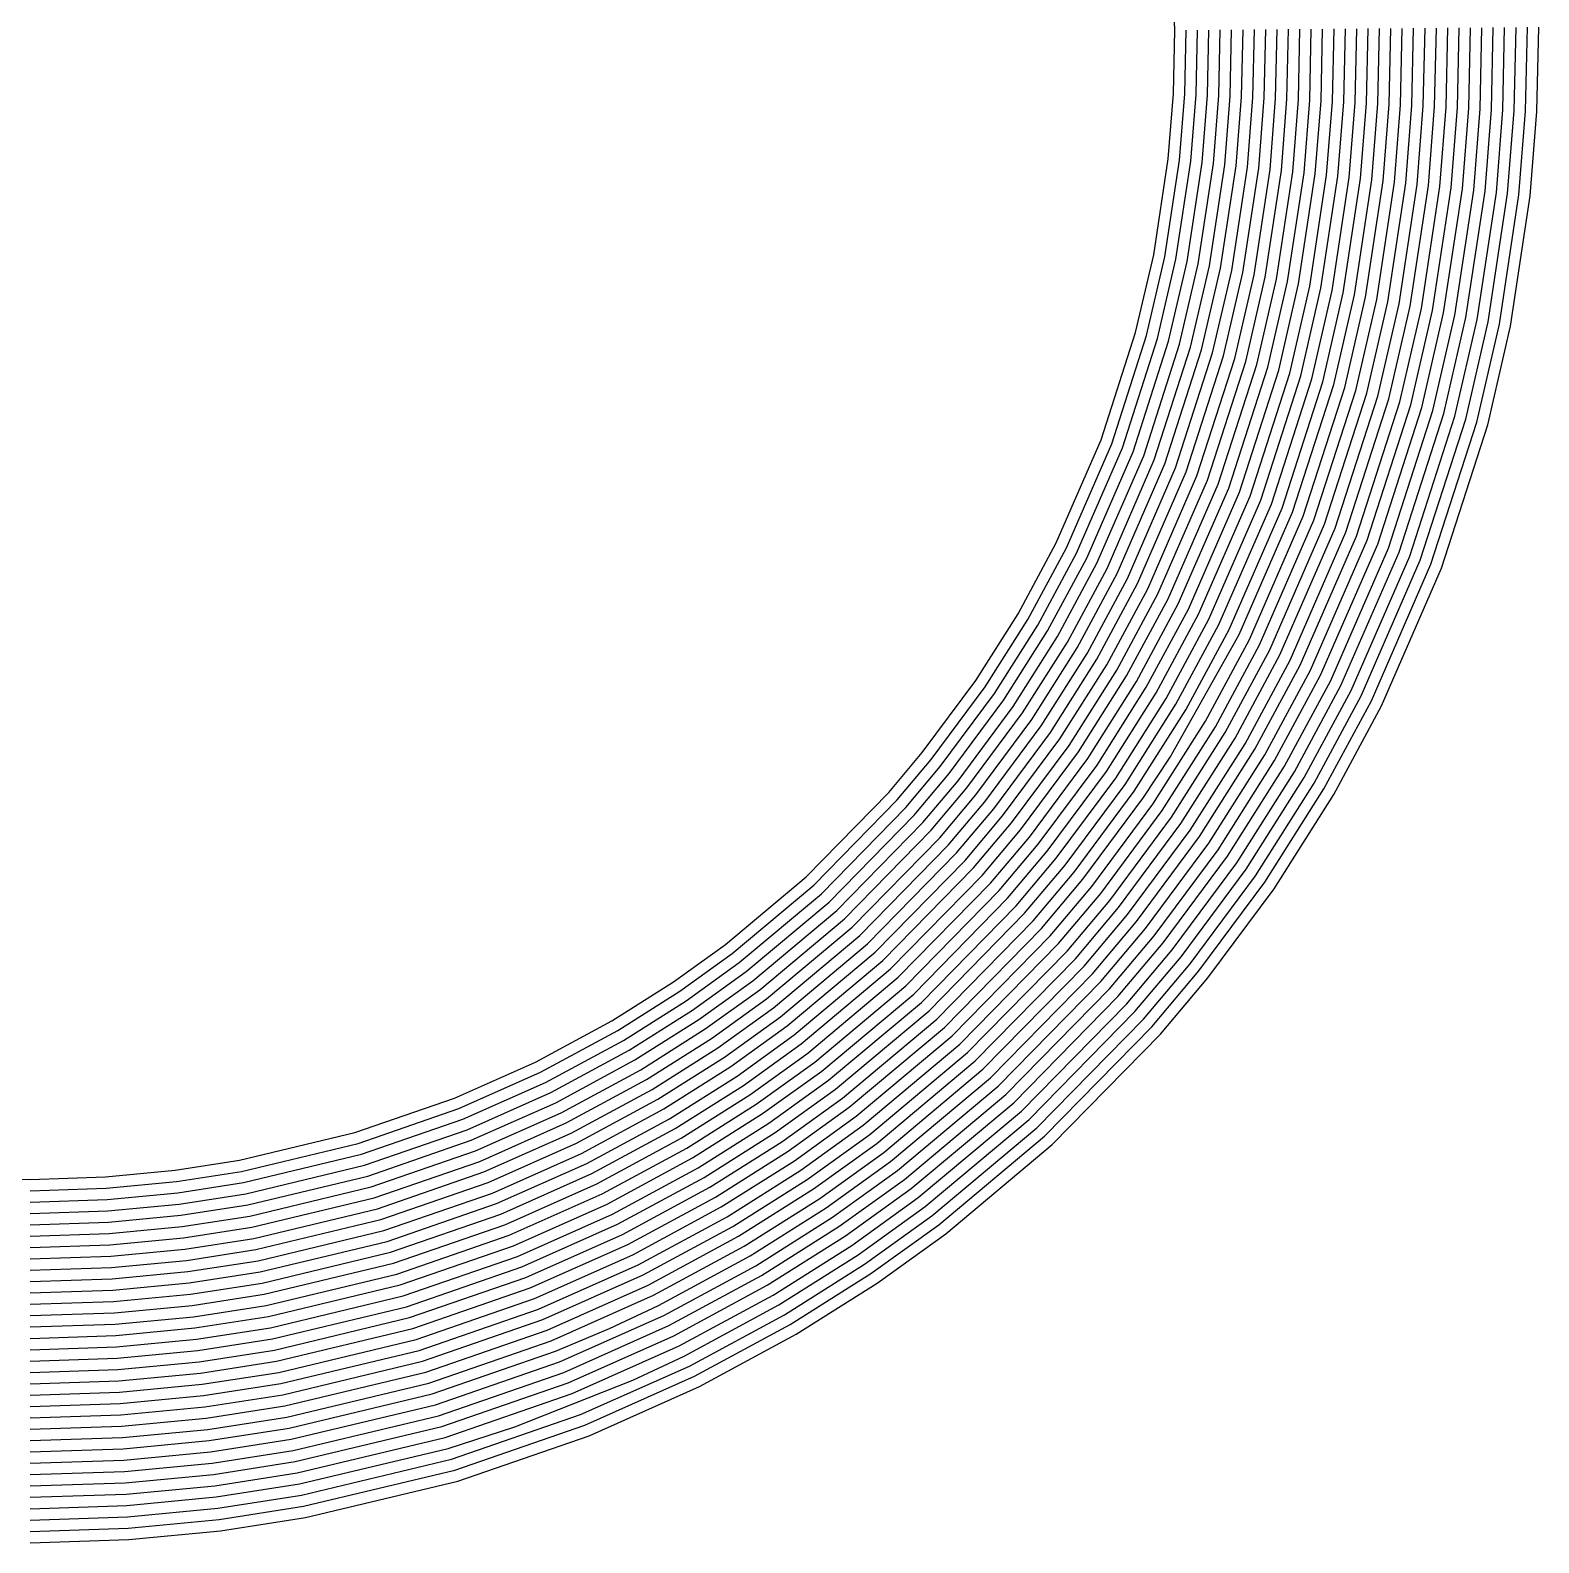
# Model space of a CAD drawing. Header units: metres. Extents: x -19 to 19, y -19.6 to 19.6.
# Drawn here: x -15.003 to -11.022, y -9.213 to -5.223 of the extents above; entities that cross this region are included whole.
import ezdxf

# ---------------------------------------------------------------- set-up
doc = ezdxf.new("R2010")
doc.units = ezdxf.units.M

msp = doc.modelspace()

# ---------------------------------------------------------------- linework, layer by layer
for p, q in [((-11.982634, -5.22324, 0.578876), (-11.990732, -5.017282, 0.586914)), ((-11.986327, -5.389658, 0.572139), (-11.982634, -5.22324, 0.578876)), ((-11.956353, -5.391162, 0.572076), (-11.952621, -5.222983, 0.578885)), ((-11.926379, -5.392667, 0.572014), (-11.922608, -5.222727, 0.578894)), ((-11.896405, -5.394171, 0.571951), (-11.892595, -5.22247, 0.578903)), ((-11.866431, -5.395676, 0.571888), (-11.862582, -5.222214, 0.578912)), ((-11.836457, -5.39718, 0.571826), (-11.832569, -5.221957, 0.578921)), ((-11.806483, -5.398685, 0.571763), (-11.802556, -5.221701, 0.57893)), ((-11.776509, -5.400189, 0.571701), (-11.772543, -5.221444, 0.578939)), ((-11.746535, -5.401694, 0.571638), (-11.74253, -5.221188, 0.578948)), ((-11.716561, -5.403198, 0.571575), (-11.712517, -5.220931, 0.578957)), ((-11.686587, -5.404703, 0.571513), (-11.682504, -5.220675, 0.578966)), ((-11.656613, -5.406207, 0.57145), (-11.65249, -5.220418, 0.578975)), ((-11.626639, -5.407712, 0.571387), (-11.622477, -5.220162, 0.578985)), ((-11.596665, -5.409216, 0.571325), (-11.592464, -5.219906, 0.578994)), ((-11.566691, -5.410721, 0.571262), (-11.562451, -5.219649, 0.579003)), ((-11.536717, -5.412225, 0.571199), (-11.532438, -5.219393, 0.579012)), ((-11.506743, -5.41373, 0.571137), (-11.502425, -5.219136, 0.579021)), ((-11.476769, -5.415234, 0.571074), (-11.472412, -5.21888, 0.57903)), ((-11.446795, -5.416739, 0.571011), (-11.442399, -5.218623, 0.579039)), ((-11.416821, -5.418243, 0.570949), (-11.412386, -5.218367, 0.579048)), ((-11.386847, -5.419748, 0.570886), (-11.382373, -5.21811, 0.579057)), ((-11.356873, -5.421252, 0.570823), (-11.35236, -5.217854, 0.579066)), ((-11.326899, -5.422757, 0.570761), (-11.322347, -5.217597, 0.579075)), ((-11.296925, -5.424261, 0.570698), (-11.292334, -5.217341, 0.579085)), ((-11.266951, -5.425766, 0.570636), (-11.262321, -5.217084, 0.579094)), ((-11.236977, -5.42727, 0.570573), (-11.232308, -5.216828, 0.579103)), ((-11.207003, -5.428775, 0.57051), (-11.202295, -5.216571, 0.579112)), ((-11.177029, -5.430279, 0.570448), (-11.172281, -5.216315, 0.579121)), ((-11.147055, -5.431784, 0.570385), (-11.142268, -5.216059, 0.57913)), ((-11.117081, -5.433288, 0.570322), (-11.112255, -5.215802, 0.579139)), ((-11.087107, -5.434793, 0.57026), (-11.082242, -5.215546, 0.579148)), ((-11.057133, -5.436297, 0.570197), (-11.052229, -5.215289, 0.579157)), ((-11.027159, -5.437802, 0.570134), (-11.022216, -5.215033, 0.579166)), ((-11.999905, -5.562742, 0.564937), (-11.986327, -5.389658, 0.572139)), ((-11.970052, -5.565782, 0.564808), (-11.956353, -5.391162, 0.572076)), ((-11.940198, -5.568823, 0.564678), (-11.926379, -5.392667, 0.572014)), ((-11.910345, -5.571864, 0.564549), (-11.896405, -5.394171, 0.571951)), ((-11.880491, -5.574904, 0.564419), (-11.866431, -5.395676, 0.571888)), ((-11.850638, -5.577945, 0.56429), (-11.836457, -5.39718, 0.571826)), ((-11.820785, -5.580986, 0.56416), (-11.806483, -5.398685, 0.571763)), ((-11.790931, -5.584026, 0.564031), (-11.776509, -5.400189, 0.571701)), ((-11.761078, -5.587067, 0.563902), (-11.746535, -5.401694, 0.571638)), ((-11.731224, -5.590107, 0.563772), (-11.716561, -5.403198, 0.571575)), ((-11.701371, -5.593148, 0.563643), (-11.686587, -5.404703, 0.571513)), ((-11.671517, -5.596189, 0.563513), (-11.656613, -5.406207, 0.57145)), ((-11.641664, -5.599229, 0.563384), (-11.626639, -5.407712, 0.571387)), ((-11.61181, -5.60227, 0.563255), (-11.596665, -5.409216, 0.571325)), ((-11.581957, -5.605311, 0.563125), (-11.566691, -5.410721, 0.571262)), ((-11.552103, -5.608351, 0.562996), (-11.536717, -5.412225, 0.571199)), ((-11.52225, -5.611392, 0.562866), (-11.506743, -5.41373, 0.571137)), ((-11.492396, -5.614433, 0.562737), (-11.476769, -5.415234, 0.571074)), ((-11.462543, -5.617473, 0.562607), (-11.446795, -5.416739, 0.571011)), ((-11.432689, -5.620514, 0.562478), (-11.416821, -5.418243, 0.570949)), ((-11.402836, -5.623554, 0.562349), (-11.386847, -5.419748, 0.570886)), ((-11.372982, -5.626595, 0.562219), (-11.356873, -5.421252, 0.570823)), ((-11.343129, -5.629636, 0.56209), (-11.326899, -5.422757, 0.570761)), ((-11.313276, -5.632676, 0.56196), (-11.296925, -5.424261, 0.570698)), ((-11.283422, -5.635717, 0.561831), (-11.266951, -5.425766, 0.570636)), ((-11.253569, -5.638758, 0.561701), (-11.236977, -5.42727, 0.570573)), ((-11.223715, -5.641798, 0.561572), (-11.207003, -5.428775, 0.57051)), ((-11.193862, -5.644839, 0.561443), (-11.177029, -5.430279, 0.570448)), ((-11.164008, -5.647879, 0.561313), (-11.147055, -5.431784, 0.570385)), ((-11.134155, -5.65092, 0.561184), (-11.117081, -5.433288, 0.570322)), ((-11.104301, -5.653961, 0.561054), (-11.087107, -5.434793, 0.57026)), ((-11.074448, -5.657001, 0.560925), (-11.057133, -5.436297, 0.570197)), ((-11.044594, -5.660042, 0.560796), (-11.027159, -5.437802, 0.570134)), ((-12.038288, -5.815274, 0.554092), (-11.999905, -5.562742, 0.564937)), ((-12.008862, -5.821174, 0.55383), (-11.970052, -5.565782, 0.564808)), ((-11.979436, -5.827074, 0.553567), (-11.940198, -5.568823, 0.564678)), ((-11.95001, -5.832974, 0.553304), (-11.910345, -5.571864, 0.564549)), ((-11.920584, -5.838875, 0.553041), (-11.880491, -5.574904, 0.564419)), ((-11.891158, -5.844775, 0.552778), (-11.850638, -5.577945, 0.56429)), ((-11.861732, -5.850675, 0.552516), (-11.820785, -5.580986, 0.56416)), ((-11.832305, -5.856575, 0.552253), (-11.790931, -5.584026, 0.564031)), ((-11.802879, -5.862475, 0.55199), (-11.761078, -5.587067, 0.563902)), ((-11.773453, -5.868375, 0.551727), (-11.731224, -5.590107, 0.563772)), ((-11.744027, -5.874275, 0.551464), (-11.701371, -5.593148, 0.563643)), ((-11.714601, -5.880176, 0.551202), (-11.671517, -5.596189, 0.563513)), ((-11.685175, -5.886076, 0.550939), (-11.641664, -5.599229, 0.563384)), ((-11.655749, -5.891976, 0.550676), (-11.61181, -5.60227, 0.563255)), ((-11.626323, -5.897876, 0.550413), (-11.581957, -5.605311, 0.563125)), ((-11.596897, -5.903776, 0.55015), (-11.552103, -5.608351, 0.562996)), ((-11.567471, -5.909676, 0.549888), (-11.52225, -5.611392, 0.562866)), ((-11.538045, -5.915577, 0.549625), (-11.492396, -5.614433, 0.562737)), ((-11.508619, -5.921477, 0.549362), (-11.462543, -5.617473, 0.562607)), ((-11.479193, -5.927377, 0.549099), (-11.432689, -5.620514, 0.562478)), ((-11.449767, -5.933277, 0.548836), (-11.402836, -5.623554, 0.562349)), ((-11.42034, -5.939177, 0.548574), (-11.372982, -5.626595, 0.562219)), ((-11.390914, -5.945077, 0.548311), (-11.343129, -5.629636, 0.56209)), ((-11.361488, -5.950977, 0.548048), (-11.313276, -5.632676, 0.56196)), ((-11.332062, -5.956878, 0.547785), (-11.283422, -5.635717, 0.561831)), ((-11.302636, -5.962778, 0.547523), (-11.253569, -5.638758, 0.561701)), ((-11.27321, -5.968678, 0.54726), (-11.223715, -5.641798, 0.561572)), ((-11.243784, -5.974578, 0.546997), (-11.193862, -5.644839, 0.561443)), ((-11.214358, -5.980478, 0.546734), (-11.164008, -5.647879, 0.561313)), ((-11.184932, -5.986378, 0.546471), (-11.134155, -5.65092, 0.561184)), ((-11.155506, -5.992278, 0.546209), (-11.104301, -5.653961, 0.561054)), ((-11.12608, -5.998179, 0.545946), (-11.074448, -5.657001, 0.560925)), ((-11.096654, -6.004079, 0.545683), (-11.044594, -5.660042, 0.560796)), ((-12.085887, -6.020766, 0.54493), (-12.038288, -5.815274, 0.554092)), ((-12.056858, -6.028379, 0.544579), (-12.008862, -5.821174, 0.55383)), ((-12.027829, -6.035991, 0.544229), (-11.979436, -5.827074, 0.553567)), ((-11.998799, -6.043603, 0.543879), (-11.95001, -5.832974, 0.553304)), ((-11.96977, -6.051215, 0.543529), (-11.920584, -5.838875, 0.553041)), ((-11.94074, -6.058827, 0.543179), (-11.891158, -5.844775, 0.552778)), ((-11.911711, -6.066439, 0.542829), (-11.861732, -5.850675, 0.552516)), ((-11.882681, -6.074051, 0.542479), (-11.832305, -5.856575, 0.552253)), ((-11.853652, -6.081663, 0.542128), (-11.802879, -5.862475, 0.55199)), ((-11.824623, -6.089275, 0.541778), (-11.773453, -5.868375, 0.551727)), ((-11.795593, -6.096887, 0.541428), (-11.744027, -5.874275, 0.551464)), ((-11.766564, -6.104499, 0.541078), (-11.714601, -5.880176, 0.551202)), ((-11.737534, -6.112112, 0.540728), (-11.685175, -5.886076, 0.550939)), ((-11.708505, -6.119724, 0.540378), (-11.655749, -5.891976, 0.550676)), ((-11.679476, -6.127336, 0.540028), (-11.626323, -5.897876, 0.550413)), ((-11.650446, -6.134948, 0.539677), (-11.596897, -5.903776, 0.55015)), ((-11.621417, -6.14256, 0.539327), (-11.567471, -5.909676, 0.549888)), ((-11.592387, -6.150172, 0.538977), (-11.538045, -5.915577, 0.549625)), ((-11.563358, -6.157784, 0.538627), (-11.508619, -5.921477, 0.549362)), ((-11.534329, -6.165396, 0.538277), (-11.479193, -5.927377, 0.549099)), ((-11.505299, -6.173008, 0.537927), (-11.449767, -5.933277, 0.548836)), ((-11.47627, -6.18062, 0.537577), (-11.42034, -5.939177, 0.548574)), ((-11.44724, -6.188233, 0.537226), (-11.390914, -5.945077, 0.548311)), ((-11.418211, -6.195845, 0.536876), (-11.361488, -5.950977, 0.548048)), ((-11.389181, -6.203457, 0.536526), (-11.332062, -5.956878, 0.547785)), ((-11.360152, -6.211069, 0.536176), (-11.302636, -5.962778, 0.547523)), ((-11.331123, -6.218681, 0.535826), (-11.27321, -5.968678, 0.54726)), ((-11.302093, -6.226293, 0.535476), (-11.243784, -5.974578, 0.546997)), ((-11.273064, -6.233905, 0.535126), (-11.214358, -5.980478, 0.546734)), ((-12.177014, -6.303694, 0.531915), (-12.085887, -6.020766, 0.54493)), ((-11.244034, -6.241517, 0.534776), (-11.184932, -5.986378, 0.546471)), ((-11.215005, -6.249129, 0.534425), (-11.155506, -5.992278, 0.546209)), ((-11.185976, -6.256741, 0.534075), (-11.12608, -5.998179, 0.545946)), ((-11.156946, -6.264353, 0.533725), (-11.096654, -6.004079, 0.545683)), ((-12.148938, -6.314278, 0.531403), (-12.056858, -6.028379, 0.544579)), ((-12.120862, -6.324862, 0.530892), (-12.027829, -6.035991, 0.544229)), ((-12.092786, -6.335446, 0.530381), (-11.998799, -6.043603, 0.543879)), ((-12.06471, -6.346031, 0.529869), (-11.96977, -6.051215, 0.543529)), ((-12.036633, -6.356615, 0.529358), (-11.94074, -6.058827, 0.543179)), ((-12.008557, -6.367199, 0.528847), (-11.911711, -6.066439, 0.542829)), ((-11.980481, -6.377783, 0.528335), (-11.882681, -6.074051, 0.542479)), ((-11.952405, -6.388367, 0.527824), (-11.853652, -6.081663, 0.542128)), ((-11.924329, -6.398951, 0.527313), (-11.824623, -6.089275, 0.541778)), ((-11.896252, -6.409536, 0.526801), (-11.795593, -6.096887, 0.541428)), ((-11.868176, -6.42012, 0.52629), (-11.766564, -6.104499, 0.541078)), ((-11.8401, -6.430704, 0.525779), (-11.737534, -6.112112, 0.540728)), ((-11.812024, -6.441288, 0.525267), (-11.708505, -6.119724, 0.540378)), ((-11.783948, -6.451872, 0.524756), (-11.679476, -6.127336, 0.540028)), ((-11.755871, -6.462456, 0.524244), (-11.650446, -6.134948, 0.539677)), ((-11.727795, -6.47304, 0.523733), (-11.621417, -6.14256, 0.539327)), ((-11.699719, -6.483625, 0.523222), (-11.592387, -6.150172, 0.538977)), ((-11.671643, -6.494209, 0.52271), (-11.563358, -6.157784, 0.538627)), ((-11.643567, -6.504793, 0.522199), (-11.534329, -6.165396, 0.538277)), ((-11.61549, -6.515377, 0.521688), (-11.505299, -6.173008, 0.537927)), ((-11.587414, -6.525961, 0.521176), (-11.47627, -6.18062, 0.537577)), ((-11.559338, -6.536545, 0.520665), (-11.44724, -6.188233, 0.537226)), ((-11.531262, -6.547129, 0.520154), (-11.418211, -6.195845, 0.536876)), ((-11.503186, -6.557714, 0.519642), (-11.389181, -6.203457, 0.536526)), ((-11.475109, -6.568298, 0.519131), (-11.360152, -6.211069, 0.536176)), ((-11.447033, -6.578882, 0.51862), (-11.331123, -6.218681, 0.535826)), ((-11.418957, -6.589466, 0.518108), (-11.302093, -6.226293, 0.535476)), ((-11.390881, -6.60005, 0.517597), (-11.273064, -6.233905, 0.535126)), ((-11.362805, -6.610634, 0.517085), (-11.244034, -6.241517, 0.534776)), ((-11.334728, -6.621219, 0.516574), (-11.215005, -6.249129, 0.534425)), ((-11.306652, -6.631803, 0.516063), (-11.185976, -6.256741, 0.534075)), ((-12.295362, -6.575391, 0.518857), (-12.177014, -6.303694, 0.531915)), ((-11.278576, -6.642387, 0.515551), (-11.156946, -6.264353, 0.533725)), ((-12.268533, -6.588827, 0.518181), (-12.148938, -6.314278, 0.531403)), ((-12.241704, -6.602262, 0.517504), (-12.120862, -6.324862, 0.530892)), ((-12.214875, -6.615697, 0.516827), (-12.092786, -6.335446, 0.530381)), ((-12.188046, -6.629132, 0.51615), (-12.06471, -6.346031, 0.529869)), ((-12.161217, -6.642567, 0.515474), (-12.036633, -6.356615, 0.529358)), ((-12.134388, -6.656003, 0.514797), (-12.008557, -6.367199, 0.528847)), ((-12.107558, -6.669438, 0.51412), (-11.980481, -6.377783, 0.528335)), ((-12.080729, -6.682873, 0.513444), (-11.952405, -6.388367, 0.527824)), ((-12.0539, -6.696308, 0.512767), (-11.924329, -6.398951, 0.527313)), ((-12.027071, -6.709743, 0.51209), (-11.896252, -6.409536, 0.526801)), ((-12.000242, -6.723179, 0.511413), (-11.868176, -6.42012, 0.52629)), ((-11.973413, -6.736614, 0.510737), (-11.8401, -6.430704, 0.525779)), ((-11.946584, -6.750049, 0.51006), (-11.812024, -6.441288, 0.525267)), ((-11.919754, -6.763484, 0.509383), (-11.783948, -6.451872, 0.524756)), ((-11.892925, -6.776919, 0.508707), (-11.755871, -6.462456, 0.524244)), ((-11.866096, -6.790355, 0.50803), (-11.727795, -6.47304, 0.523733)), ((-11.839267, -6.80379, 0.507353), (-11.699719, -6.483625, 0.523222)), ((-11.812438, -6.817225, 0.506676), (-11.671643, -6.494209, 0.52271)), ((-11.785609, -6.83066, 0.506), (-11.643567, -6.504793, 0.522199)), ((-11.75878, -6.844095, 0.505323), (-11.61549, -6.515377, 0.521688)), ((-11.73195, -6.857531, 0.504646), (-11.587414, -6.525961, 0.521176)), ((-11.705121, -6.870966, 0.50397), (-11.559338, -6.536545, 0.520665)), ((-12.39633, -6.762684, 0.509592), (-12.295362, -6.575391, 0.518857)), ((-11.678292, -6.884401, 0.503293), (-11.531262, -6.547129, 0.520154)), ((-11.651463, -6.897836, 0.502616), (-11.503186, -6.557714, 0.519642)), ((-11.624634, -6.911271, 0.501939), (-11.475109, -6.568298, 0.519131)), ((-11.597805, -6.924707, 0.501263), (-11.447033, -6.578882, 0.51862)), ((-12.370285, -6.777572, 0.508809), (-12.268533, -6.588827, 0.518181)), ((-12.34424, -6.79246, 0.50803), (-12.241704, -6.602262, 0.517504)), ((-12.318195, -6.807348, 0.507259), (-12.214875, -6.615697, 0.516827)), ((-11.570976, -6.938142, 0.500586), (-11.418957, -6.589466, 0.518108)), ((-11.544147, -6.951577, 0.499909), (-11.390881, -6.60005, 0.517597)), ((-11.517317, -6.965012, 0.499233), (-11.362805, -6.610634, 0.517085)), ((-11.490488, -6.978447, 0.498556), (-11.334728, -6.621219, 0.516574)), ((-12.292149, -6.822237, 0.506489), (-12.188046, -6.629132, 0.51615)), ((-12.266104, -6.837125, 0.505719), (-12.161217, -6.642567, 0.515474)), ((-12.240059, -6.852014, 0.504948), (-12.134388, -6.656003, 0.514797)), ((-11.463659, -6.991883, 0.497879), (-11.306652, -6.631803, 0.516063)), ((-11.43683, -7.005318, 0.497202), (-11.278576, -6.642387, 0.515551)), ((-12.214014, -6.866902, 0.504178), (-12.107558, -6.669438, 0.51412)), ((-12.187969, -6.881791, 0.503408), (-12.080729, -6.682873, 0.513444)), ((-12.161924, -6.896679, 0.502637), (-12.0539, -6.696308, 0.512767)), ((-12.135879, -6.911568, 0.501867), (-12.027071, -6.709743, 0.51209)), ((-12.109834, -6.926456, 0.501097), (-12.000242, -6.723179, 0.511413)), ((-12.083789, -6.941345, 0.500326), (-11.973413, -6.736614, 0.510737)), ((-12.507413, -6.937992, 0.500705), (-12.39633, -6.762684, 0.509592)), ((-12.482824, -6.955175, 0.499806), (-12.370285, -6.777572, 0.508809)), ((-12.057744, -6.956233, 0.499556), (-11.946584, -6.750049, 0.51006)), ((-12.031699, -6.971122, 0.498785), (-11.919754, -6.763484, 0.509383)), ((-12.005654, -6.98601, 0.498015), (-11.892925, -6.776919, 0.508707)), ((-12.458235, -6.972359, 0.498907), (-12.34424, -6.79246, 0.50803)), ((-12.433646, -6.989542, 0.498007), (-12.318195, -6.807348, 0.507259)), ((-12.409057, -7.006726, 0.497108), (-12.292149, -6.822237, 0.506489)), ((-11.994417, -7.14066, 0.489919), (-11.812438, -6.817225, 0.506676)), ((-11.979609, -7.000899, 0.497245), (-11.866096, -6.790355, 0.50803)), ((-11.953564, -7.015787, 0.496474), (-11.839267, -6.80379, 0.507353)), ((-12.384469, -7.023909, 0.496203), (-12.266104, -6.837125, 0.505719)), ((-12.35988, -7.041091, 0.495286), (-12.240059, -6.852014, 0.504948)), ((-11.901473, -7.045564, 0.494934), (-11.785609, -6.83066, 0.506)), ((-11.875428, -7.060453, 0.494163), (-11.75878, -6.844095, 0.505323)), ((-11.849383, -7.075341, 0.493393), (-11.73195, -6.857531, 0.504646)), ((-12.335291, -7.058274, 0.494369), (-12.214014, -6.866902, 0.504178)), ((-12.310702, -7.075456, 0.493452), (-12.187969, -6.881791, 0.503408)), ((-12.286113, -7.092639, 0.492535), (-12.161924, -6.896679, 0.502637)), ((-11.823338, -7.09023, 0.492623), (-11.705121, -6.870966, 0.50397)), ((-11.797293, -7.105118, 0.491852), (-11.678292, -6.884401, 0.503293)), ((-11.771248, -7.120007, 0.491082), (-11.651463, -6.897836, 0.502616)), ((-12.648829, -7.128365, 0.490806), (-12.507413, -6.937992, 0.500705)), ((-12.261524, -7.109821, 0.491618), (-12.135879, -6.911568, 0.501867)), ((-12.236936, -7.127004, 0.490702), (-12.109834, -6.926456, 0.501097)), ((-12.212347, -7.144186, 0.489785), (-12.083789, -6.941345, 0.500326)), ((-11.745203, -7.134895, 0.490311), (-11.624634, -6.911271, 0.501939)), ((-11.719158, -7.149784, 0.489541), (-11.597805, -6.924707, 0.501263)), ((-11.693113, -7.164672, 0.488771), (-11.570976, -6.938142, 0.500586)), ((-12.625282, -7.14695, 0.489791), (-12.482824, -6.955175, 0.499806)), ((-12.601736, -7.165534, 0.488776), (-12.458235, -6.972359, 0.498907)), ((-12.187758, -7.161369, 0.488868), (-12.057744, -6.956233, 0.499556)), ((-12.163169, -7.178551, 0.487951), (-12.031699, -6.971122, 0.498785)), ((-11.667068, -7.179561, 0.488), (-11.544147, -6.951577, 0.499909)), ((-11.641023, -7.194449, 0.48723), (-11.517317, -6.965012, 0.499233)), ((-11.614978, -7.209338, 0.48646), (-11.490488, -6.978447, 0.498556)), ((-12.57819, -7.184119, 0.487761), (-12.433646, -6.989542, 0.498007)), ((-12.554644, -7.202704, 0.486745), (-12.409057, -7.006726, 0.497108)), ((-12.13858, -7.195734, 0.487034), (-12.005654, -6.98601, 0.498015)), ((-12.113991, -7.212916, 0.486117), (-11.979609, -7.000899, 0.497245)), ((-12.089403, -7.230099, 0.4852), (-11.953564, -7.015787, 0.496474)), ((-11.588933, -7.224227, 0.485689), (-11.463659, -6.991883, 0.497879)), ((-11.562887, -7.239115, 0.484919), (-11.43683, -7.005318, 0.497202)), ((-12.531097, -7.221288, 0.48573), (-12.384469, -7.023909, 0.496203)), ((-12.507551, -7.239873, 0.484715), (-12.35988, -7.041091, 0.495286)), ((-12.484005, -7.258458, 0.4837), (-12.335291, -7.058274, 0.494369)), ((-12.040225, -7.264464, 0.483367), (-11.901473, -7.045564, 0.494934)), ((-12.015636, -7.281646, 0.48245), (-11.875428, -7.060453, 0.494163)), ((-12.460459, -7.277042, 0.482685), (-12.310702, -7.075456, 0.493452)), ((-12.436912, -7.295627, 0.48167), (-12.286113, -7.092639, 0.492535)), ((-11.991047, -7.298829, 0.481533), (-11.849383, -7.075341, 0.493393)), ((-11.966458, -7.316011, 0.480616), (-11.823338, -7.09023, 0.492623)), ((-12.737455, -7.233538, 0.485245), (-12.648829, -7.128365, 0.490806)), ((-12.413366, -7.314212, 0.480655), (-12.261524, -7.109821, 0.491618)), ((-12.38982, -7.332796, 0.47964), (-12.236936, -7.127004, 0.490702)), ((-12.064814, -7.247281, 0.484283), (-11.994417, -7.14066, 0.489919)), ((-11.94187, -7.333194, 0.479699), (-11.797293, -7.105118, 0.491852)), ((-11.917281, -7.350376, 0.478782), (-11.771248, -7.120007, 0.491082)), ((-11.892692, -7.367559, 0.477865), (-11.745203, -7.134895, 0.490311)), ((-12.715051, -7.253478, 0.484139), (-12.625282, -7.14695, 0.489791)), ((-12.692648, -7.273418, 0.483033), (-12.601736, -7.165534, 0.488776)), ((-12.366274, -7.351381, 0.478625), (-12.212347, -7.144186, 0.489785)), ((-12.342727, -7.369965, 0.47761), (-12.187758, -7.161369, 0.488868)), ((-12.319181, -7.38855, 0.476595), (-12.163169, -7.178551, 0.487951)), ((-11.868103, -7.384741, 0.476948), (-11.719158, -7.149784, 0.489541)), ((-11.843514, -7.401924, 0.476032), (-11.693113, -7.164672, 0.488771)), ((-11.818926, -7.419106, 0.475115), (-11.667068, -7.179561, 0.488)), ((-12.670245, -7.293358, 0.481926), (-12.57819, -7.184119, 0.487761)), ((-12.647842, -7.313298, 0.48082), (-12.554644, -7.202704, 0.486745)), ((-12.625439, -7.333238, 0.479714), (-12.531097, -7.221288, 0.48573)), ((-12.295635, -7.407135, 0.47558), (-12.13858, -7.195734, 0.487034)), ((-12.272089, -7.425719, 0.474565), (-12.113991, -7.212916, 0.486117)), ((-11.794337, -7.436289, 0.474198), (-11.641023, -7.194449, 0.48723)), ((-11.769748, -7.453471, 0.473281), (-11.614978, -7.209338, 0.48646)), ((-12.955739, -7.456639, 0.473179), (-12.737455, -7.233538, 0.485245)), ((-12.935442, -7.478704, 0.471917), (-12.715051, -7.253478, 0.484139)), ((-12.603035, -7.353178, 0.478608), (-12.507551, -7.239873, 0.484715)), ((-12.580632, -7.373118, 0.477502), (-12.484005, -7.258458, 0.4837)), ((-12.248542, -7.444304, 0.47355), (-12.089403, -7.230099, 0.4852)), ((-12.224996, -7.462889, 0.472535), (-12.064814, -7.247281, 0.484283)), ((-11.745159, -7.470654, 0.472364), (-11.588933, -7.224227, 0.485689)), ((-11.72057, -7.487836, 0.471447), (-11.562887, -7.239115, 0.484919)), ((-12.915146, -7.500768, 0.470656), (-12.692648, -7.273418, 0.483033)), ((-12.89485, -7.522832, 0.469394), (-12.670245, -7.293358, 0.481926)), ((-12.558229, -7.393058, 0.476396), (-12.460459, -7.277042, 0.482685)), ((-12.535826, -7.412998, 0.475289), (-12.436912, -7.295627, 0.48167)), ((-12.20145, -7.481473, 0.47152), (-12.040225, -7.264464, 0.483367)), ((-12.177904, -7.500058, 0.470505), (-12.015636, -7.281646, 0.48245)), ((-12.154357, -7.518643, 0.46949), (-11.991047, -7.298829, 0.481533)), ((-12.874553, -7.544896, 0.468132), (-12.647842, -7.313298, 0.48082)), ((-12.854257, -7.566961, 0.466871), (-12.625439, -7.333238, 0.479714)), ((-12.513423, -7.432938, 0.474183), (-12.413366, -7.314212, 0.480655)), ((-12.491019, -7.452878, 0.473077), (-12.38982, -7.332796, 0.47964)), ((-12.130811, -7.537227, 0.468475), (-11.966458, -7.316011, 0.480616)), ((-12.107265, -7.555812, 0.46746), (-11.94187, -7.333194, 0.479699)), ((-12.833961, -7.589025, 0.465609), (-12.603035, -7.353178, 0.478608)), ((-12.813664, -7.611089, 0.464348), (-12.580632, -7.373118, 0.477502)), ((-12.468616, -7.472818, 0.471971), (-12.366274, -7.351381, 0.478625)), ((-12.446213, -7.492758, 0.470865), (-12.342727, -7.369965, 0.47761)), ((-12.083719, -7.574397, 0.466445), (-11.917281, -7.350376, 0.478782)), ((-12.060172, -7.592981, 0.465429), (-11.892692, -7.367559, 0.477865)), ((-12.793368, -7.633153, 0.463086), (-12.558229, -7.393058, 0.476396)), ((-12.773072, -7.655217, 0.461825), (-12.535826, -7.412998, 0.475289)), ((-12.42381, -7.512698, 0.469758), (-12.319181, -7.38855, 0.476595)), ((-12.401407, -7.532638, 0.468652), (-12.295635, -7.407135, 0.47558)), ((-12.036626, -7.611566, 0.464414), (-11.868103, -7.384741, 0.476948)), ((-12.01308, -7.630151, 0.463399), (-11.843514, -7.401924, 0.476032)), ((-11.989534, -7.648735, 0.462384), (-11.818926, -7.419106, 0.475115)), ((-13.168578, -7.634982, 0.463317), (-12.955739, -7.456639, 0.473179)), ((-12.752776, -7.677282, 0.460563), (-12.513423, -7.432938, 0.474183)), ((-12.732479, -7.699346, 0.459302), (-12.491019, -7.452878, 0.473077)), ((-12.379003, -7.552578, 0.467546), (-12.272089, -7.425719, 0.474565)), ((-12.3566, -7.572518, 0.46644), (-12.248542, -7.444304, 0.47355)), ((-11.965987, -7.66732, 0.461369), (-11.794337, -7.436289, 0.474198)), ((-11.942441, -7.685905, 0.460354), (-11.769748, -7.453471, 0.473281)), ((-13.150405, -7.658824, 0.46192), (-12.935442, -7.478704, 0.471917)), ((-13.132232, -7.682665, 0.460524), (-12.915146, -7.500768, 0.470656)), ((-12.712183, -7.72141, 0.45804), (-12.468616, -7.472818, 0.471971)), ((-12.691887, -7.743474, 0.456778), (-12.446213, -7.492758, 0.470865)), ((-12.334197, -7.592458, 0.465334), (-12.224996, -7.462889, 0.472535)), ((-12.311794, -7.612398, 0.464227), (-12.20145, -7.481473, 0.47152)), ((-12.289391, -7.632338, 0.463121), (-12.177904, -7.500058, 0.470505)), ((-11.918895, -7.704489, 0.459339), (-11.745159, -7.470654, 0.472364)), ((-11.895349, -7.723074, 0.458324), (-11.72057, -7.487836, 0.471447)), ((-13.114059, -7.706507, 0.459127), (-12.89485, -7.522832, 0.469394)), ((-12.67159, -7.765539, 0.455517), (-12.42381, -7.512698, 0.469758)), ((-12.651294, -7.787603, 0.454255), (-12.401407, -7.532638, 0.468652)), ((-12.266987, -7.652278, 0.462015), (-12.154357, -7.518643, 0.46949)), ((-12.244584, -7.672219, 0.460909), (-12.130811, -7.537227, 0.468475)), ((-13.095887, -7.730349, 0.457731), (-12.874553, -7.544896, 0.468132)), ((-13.077714, -7.754191, 0.456334), (-12.854257, -7.566961, 0.466871)), ((-12.630998, -7.809667, 0.452994), (-12.379003, -7.552578, 0.467546)), ((-12.610701, -7.831731, 0.451732), (-12.3566, -7.572518, 0.46644)), ((-12.222181, -7.692159, 0.459803), (-12.107265, -7.555812, 0.46746)), ((-12.199778, -7.712099, 0.458696), (-12.083719, -7.574397, 0.466445)), ((-13.059541, -7.778032, 0.454938), (-12.833961, -7.589025, 0.465609)), ((-13.041369, -7.801874, 0.453541), (-12.813664, -7.611089, 0.464348)), ((-12.590405, -7.853796, 0.450471), (-12.334197, -7.592458, 0.465334)), ((-12.570109, -7.87586, 0.449209), (-12.311794, -7.612398, 0.464227)), ((-12.177375, -7.732039, 0.45759), (-12.060172, -7.592981, 0.465429)), ((-12.154971, -7.751979, 0.456484), (-12.036626, -7.611566, 0.464414)), ((-13.305605, -7.73351, 0.457784), (-13.168578, -7.634982, 0.463317)), ((-13.288802, -7.758335, 0.456311), (-13.150405, -7.658824, 0.46192)), ((-13.023196, -7.825716, 0.452144), (-12.793368, -7.633153, 0.463086)), ((-13.005023, -7.849557, 0.450748), (-12.773072, -7.655217, 0.461825)), ((-12.549812, -7.897924, 0.447948), (-12.289391, -7.632338, 0.463121)), ((-12.529516, -7.919988, 0.446686), (-12.266987, -7.652278, 0.462015)), ((-12.132568, -7.771919, 0.455378), (-12.01308, -7.630151, 0.463399)), ((-12.110165, -7.791859, 0.454272), (-11.989534, -7.648735, 0.462384)), ((-13.271998, -7.78316, 0.454837), (-13.132232, -7.682665, 0.460524)), ((-12.986851, -7.873399, 0.449351), (-12.752776, -7.677282, 0.460563)), ((-12.968678, -7.897241, 0.447955), (-12.732479, -7.699346, 0.459302)), ((-12.50922, -7.942052, 0.445424), (-12.244584, -7.672219, 0.460909)), ((-12.488923, -7.964117, 0.444163), (-12.222181, -7.692159, 0.459803)), ((-12.087762, -7.811799, 0.453165), (-11.965987, -7.66732, 0.461369)), ((-12.065359, -7.831739, 0.452059), (-11.942441, -7.685905, 0.460354)), ((-13.467748, -7.835975, 0.451922), (-13.305605, -7.73351, 0.457784)), ((-13.255195, -7.807985, 0.453364), (-13.114059, -7.706507, 0.459127)), ((-13.238391, -7.83281, 0.45189), (-13.095887, -7.730349, 0.457731)), ((-12.950505, -7.921083, 0.446558), (-12.712183, -7.72141, 0.45804)), ((-12.468627, -7.986181, 0.442901), (-12.199778, -7.712099, 0.458696)), ((-12.448331, -8.008245, 0.44164), (-12.177375, -7.732039, 0.45759)), ((-12.042955, -7.851679, 0.450953), (-11.918895, -7.704489, 0.459339)), ((-12.020552, -7.871619, 0.449847), (-11.895349, -7.723074, 0.458324)), ((-13.452567, -7.861824, 0.450368), (-13.288802, -7.758335, 0.456311)), ((-13.221588, -7.857635, 0.450417), (-13.077714, -7.754191, 0.456334)), ((-13.204784, -7.88246, 0.448943), (-13.059541, -7.778032, 0.454938)), ((-12.932333, -7.944924, 0.445162), (-12.691887, -7.743474, 0.456778)), ((-12.91416, -7.968766, 0.443765), (-12.67159, -7.765539, 0.455517)), ((-12.428034, -8.030309, 0.440378), (-12.154971, -7.751979, 0.456484)), ((-12.407738, -8.052374, 0.439117), (-12.132568, -7.771919, 0.455378)), ((-13.437386, -7.887673, 0.448814), (-13.271998, -7.78316, 0.454837)), ((-13.422205, -7.913522, 0.44726), (-13.255195, -7.807985, 0.453364)), ((-13.187981, -7.907284, 0.44747), (-13.041369, -7.801874, 0.453541)), ((-12.895987, -7.992608, 0.442369), (-12.651294, -7.787603, 0.454255)), ((-12.877815, -8.016449, 0.440972), (-12.630998, -7.809667, 0.452994)), ((-12.387442, -8.074438, 0.437855), (-12.110165, -7.791859, 0.454272)), ((-12.367145, -8.096502, 0.436594), (-12.087762, -7.811799, 0.453165)), ((-13.669828, -7.945188, 0.445632), (-13.467748, -7.835975, 0.451922)), ((-13.407024, -7.939371, 0.445706), (-13.238391, -7.83281, 0.45189)), ((-13.391843, -7.96522, 0.444152), (-13.221588, -7.857635, 0.450417)), ((-13.171177, -7.932109, 0.445996), (-13.023196, -7.825716, 0.452144)), ((-13.154374, -7.956934, 0.444523), (-13.005023, -7.849557, 0.450748)), ((-12.859642, -8.040291, 0.439576), (-12.610701, -7.831731, 0.451732)), ((-12.841469, -8.064133, 0.438179), (-12.590405, -7.853796, 0.450471)), ((-12.346849, -8.118566, 0.435332), (-12.065359, -7.831739, 0.452059)), ((-12.326553, -8.14063, 0.43407), (-12.042955, -7.851679, 0.450953)), ((-13.656282, -7.971919, 0.444003), (-13.452567, -7.861824, 0.450368)), ((-13.642736, -7.998649, 0.442374), (-13.437386, -7.887673, 0.448814)), ((-13.376662, -7.991068, 0.442598), (-13.204784, -7.88246, 0.448943)), ((-13.13757, -7.981759, 0.443049), (-12.986851, -7.873399, 0.449351)), ((-13.120767, -8.006584, 0.441576), (-12.968678, -7.897241, 0.447955)), ((-12.823296, -8.087974, 0.436782), (-12.570109, -7.87586, 0.449209)), ((-12.805124, -8.111816, 0.435386), (-12.549812, -7.897924, 0.447948)), ((-12.306257, -8.162695, 0.432809), (-12.020552, -7.871619, 0.449847)), ((-13.629189, -8.02538, 0.440744), (-13.422205, -7.913522, 0.44726)), ((-13.615643, -8.052111, 0.439115), (-13.407024, -7.939371, 0.445706)), ((-13.361481, -8.016917, 0.441044), (-13.187981, -7.907284, 0.44747)), ((-13.3463, -8.042766, 0.43949), (-13.171177, -7.932109, 0.445996)), ((-13.103964, -8.031409, 0.440102), (-12.950505, -7.921083, 0.446558)), ((-12.786951, -8.135658, 0.433989), (-12.529516, -7.919988, 0.446686)), ((-13.883233, -8.040035, 0.4401), (-13.669828, -7.945188, 0.445632)), ((-13.872139, -8.067863, 0.438383), (-13.656282, -7.971919, 0.444003)), ((-13.602097, -8.078842, 0.437486), (-13.391843, -7.96522, 0.444152)), ((-13.331119, -8.068615, 0.437936), (-13.154374, -7.956934, 0.444523)), ((-13.08716, -8.056234, 0.438629), (-12.932333, -7.944924, 0.445162)), ((-13.070357, -8.081059, 0.437155), (-12.91416, -7.968766, 0.443765)), ((-12.768778, -8.1595, 0.432593), (-12.50922, -7.942052, 0.445424)), ((-12.750606, -8.183341, 0.431196), (-12.488923, -7.964117, 0.444163)), ((-13.861044, -8.095691, 0.436666), (-13.642736, -7.998649, 0.442374)), ((-13.58855, -8.105573, 0.435857), (-13.376662, -7.991068, 0.442598)), ((-13.575004, -8.132304, 0.434227), (-13.361481, -8.016917, 0.441044)), ((-13.315938, -8.094464, 0.436382), (-13.13757, -7.981759, 0.443049)), ((-13.300757, -8.120313, 0.434828), (-13.120767, -8.006584, 0.441576)), ((-13.053553, -8.105884, 0.435682), (-12.895987, -7.992608, 0.442369)), ((-13.03675, -8.130709, 0.434208), (-12.877815, -8.016449, 0.440972)), ((-12.732433, -8.207183, 0.4298), (-12.468627, -7.986181, 0.442901)), ((-12.71426, -8.231025, 0.428403), (-12.448331, -8.008245, 0.44164)), ((-14.145842, -8.13084, 0.43475), (-13.883233, -8.040035, 0.4401)), ((-13.84995, -8.123519, 0.434949), (-13.629189, -8.02538, 0.440744)), ((-13.838856, -8.151347, 0.433231), (-13.615643, -8.052111, 0.439115)), ((-13.561458, -8.159035, 0.432598), (-13.3463, -8.042766, 0.43949)), ((-13.285576, -8.146162, 0.433274), (-13.103964, -8.031409, 0.440102)), ((-13.270395, -8.172011, 0.43172), (-13.08716, -8.056234, 0.438629)), ((-13.019946, -8.155534, 0.432735), (-12.859642, -8.040291, 0.439576)), ((-12.696088, -8.254866, 0.427007), (-12.428034, -8.030309, 0.440378)), ((-12.677915, -8.278708, 0.42561), (-12.407738, -8.052374, 0.439117)), ((-14.137357, -8.159568, 0.432957), (-13.872139, -8.067863, 0.438383)), ((-14.128871, -8.188297, 0.431164), (-13.861044, -8.095691, 0.436666)), ((-13.827762, -8.179174, 0.431514), (-13.602097, -8.078842, 0.437486)), ((-13.547911, -8.185766, 0.430969), (-13.331119, -8.068615, 0.437936)), ((-13.534365, -8.212497, 0.42934), (-13.315938, -8.094464, 0.436382)), ((-13.255213, -8.19786, 0.430166), (-13.070357, -8.081059, 0.437155)), ((-13.003143, -8.180359, 0.431261), (-12.841469, -8.064133, 0.438179)), ((-12.986339, -8.205184, 0.429788), (-12.823296, -8.087974, 0.436782)), ((-12.659742, -8.30255, 0.424214), (-12.387442, -8.074438, 0.437855)), ((-12.64157, -8.326391, 0.422817), (-12.367145, -8.096502, 0.436594)), ((-14.450633, -8.203825, 0.430413), (-14.145842, -8.13084, 0.43475)), ((-14.120386, -8.217025, 0.429371), (-13.84995, -8.123519, 0.434949)), ((-13.816667, -8.207002, 0.429797), (-13.58855, -8.105573, 0.435857)), ((-13.805573, -8.23483, 0.42808), (-13.575004, -8.132304, 0.434227)), ((-13.520819, -8.239228, 0.42771), (-13.300757, -8.120313, 0.434828)), ((-13.240032, -8.223709, 0.428613), (-13.053553, -8.105884, 0.435682)), ((-13.224851, -8.249558, 0.427059), (-13.03675, -8.130709, 0.434208)), ((-12.969536, -8.230009, 0.428314), (-12.805124, -8.111816, 0.435386)), ((-12.952732, -8.254834, 0.426841), (-12.786951, -8.135658, 0.433989)), ((-12.623397, -8.350233, 0.42142), (-12.346849, -8.118566, 0.435332)), ((-14.445183, -8.233279, 0.428559), (-14.137357, -8.159568, 0.432957)), ((-14.1119, -8.245754, 0.427578), (-13.838856, -8.151347, 0.433231)), ((-14.103414, -8.274482, 0.425786), (-13.827762, -8.179174, 0.431514)), ((-13.794479, -8.262658, 0.426363), (-13.561458, -8.159035, 0.432598)), ((-13.507272, -8.265958, 0.426081), (-13.285576, -8.146162, 0.433274)), ((-13.493726, -8.292689, 0.424452), (-13.270395, -8.172011, 0.43172)), ((-13.20967, -8.275407, 0.425505), (-13.019946, -8.155534, 0.432735)), ((-12.935929, -8.279659, 0.425367), (-12.768778, -8.1595, 0.432593)), ((-12.605224, -8.374075, 0.420024), (-12.326553, -8.14063, 0.43407)), ((-12.587052, -8.397917, 0.418627), (-12.306257, -8.162695, 0.432809)), ((-14.620728, -8.230342, 0.428829), (-14.450633, -8.203825, 0.430413)), ((-14.439734, -8.262733, 0.426704), (-14.128871, -8.188297, 0.431164)), ((-14.434285, -8.292188, 0.424849), (-14.120386, -8.217025, 0.429371)), ((-14.094929, -8.30321, 0.423993), (-13.816667, -8.207002, 0.429797)), ((-13.783385, -8.290486, 0.424646), (-13.547911, -8.185766, 0.430969)), ((-13.772291, -8.318313, 0.422929), (-13.534365, -8.212497, 0.42934)), ((-13.48018, -8.31942, 0.422822), (-13.255213, -8.19786, 0.430166)), ((-13.194489, -8.301256, 0.423951), (-13.003143, -8.180359, 0.431261)), ((-13.179308, -8.327105, 0.422397), (-12.986339, -8.205184, 0.429788)), ((-12.919125, -8.304484, 0.423894), (-12.750606, -8.183341, 0.431196)), ((-12.902322, -8.329309, 0.42242), (-12.732433, -8.207183, 0.4298)), ((-15.20071, -8.247868, 0.427798), (-15.002745, -8.254395, 0.427402)), ((-15.002745, -8.254395, 0.427402), (-14.803966, -8.247931, 0.42778)), ((-14.803966, -8.247931, 0.42778), (-14.620728, -8.230342, 0.428829)), ((-14.616975, -8.260061, 0.426951), (-14.445183, -8.233279, 0.428559)), ((-14.428835, -8.321642, 0.422994), (-14.1119, -8.245754, 0.427578)), ((-14.086443, -8.331939, 0.4222), (-13.805573, -8.23483, 0.42808)), ((-13.761196, -8.346141, 0.421212), (-13.520819, -8.239228, 0.42771)), ((-13.466633, -8.346151, 0.421193), (-13.240032, -8.223709, 0.428613)), ((-13.453087, -8.372882, 0.419564), (-13.224851, -8.249558, 0.427059)), ((-13.164127, -8.352954, 0.420843), (-12.969536, -8.230009, 0.428314)), ((-13.148946, -8.378803, 0.419289), (-12.952732, -8.254834, 0.426841)), ((-12.885518, -8.354133, 0.420947), (-12.71426, -8.231025, 0.428403)), ((-12.868715, -8.378958, 0.419473), (-12.696088, -8.254866, 0.427007)), ((-15.002751, -8.284352, 0.425504), (-14.80204, -8.277824, 0.425887)), ((-14.80204, -8.277824, 0.425887), (-14.616975, -8.260061, 0.426951)), ((-14.800113, -8.307717, 0.423995), (-14.613221, -8.289779, 0.425074)), ((-14.613221, -8.289779, 0.425074), (-14.439734, -8.262733, 0.426704)), ((-14.609467, -8.319497, 0.423196), (-14.434285, -8.292188, 0.424849)), ((-14.423386, -8.351096, 0.421139), (-14.103414, -8.274482, 0.425786)), ((-14.077958, -8.360667, 0.420407), (-13.794479, -8.262658, 0.426363)), ((-14.069472, -8.389396, 0.418614), (-13.783385, -8.290486, 0.424646)), ((-13.750102, -8.373969, 0.419495), (-13.507272, -8.265958, 0.426081)), ((-13.739008, -8.401797, 0.417778), (-13.493726, -8.292689, 0.424452)), ((-13.439541, -8.399613, 0.417935), (-13.20967, -8.275407, 0.425505)), ((-13.133765, -8.404652, 0.417735), (-12.935929, -8.279659, 0.425367)), ((-12.851911, -8.403783, 0.418), (-12.677915, -8.278708, 0.42561)), ((-15.002765, -8.344264, 0.421708), (-14.798187, -8.337611, 0.422102)), ((-15.002758, -8.314308, 0.423606), (-14.800113, -8.307717, 0.423995)), ((-14.798187, -8.337611, 0.422102), (-14.609467, -8.319497, 0.423196)), ((-14.605714, -8.349215, 0.421319), (-14.428835, -8.321642, 0.422994)), ((-14.417937, -8.38055, 0.419285), (-14.094929, -8.30321, 0.423993)), ((-14.412487, -8.410005, 0.41743), (-14.086443, -8.331939, 0.4222)), ((-14.060987, -8.418124, 0.416821), (-13.772291, -8.318313, 0.422929)), ((-13.727914, -8.429625, 0.416061), (-13.48018, -8.31942, 0.422822)), ((-13.425994, -8.426344, 0.416305), (-13.194489, -8.301256, 0.423951)), ((-13.412448, -8.453075, 0.414676), (-13.179308, -8.327105, 0.422397)), ((-13.118584, -8.4305, 0.416181), (-12.919125, -8.304484, 0.423894)), ((-13.103403, -8.456349, 0.414627), (-12.902322, -8.329309, 0.42242)), ((-12.835108, -8.428608, 0.416526), (-12.659742, -8.30255, 0.424214)), ((-12.818305, -8.453433, 0.415053), (-12.64157, -8.326391, 0.422817)), ((-15.002772, -8.37422, 0.41981), (-14.796261, -8.367504, 0.420209)), ((-14.796261, -8.367504, 0.420209), (-14.605714, -8.349215, 0.421319)), ((-14.60196, -8.378933, 0.419442), (-14.423386, -8.351096, 0.421139)), ((-14.407038, -8.439459, 0.415575), (-14.077958, -8.360667, 0.420407)), ((-14.052501, -8.446852, 0.415029), (-13.761196, -8.346141, 0.421212)), ((-14.044016, -8.475581, 0.413236), (-13.750102, -8.373969, 0.419495)), ((-13.716819, -8.457452, 0.414343), (-13.466633, -8.346151, 0.421193)), ((-13.705725, -8.48528, 0.412626), (-13.453087, -8.372882, 0.419564)), ((-13.398902, -8.479806, 0.413047), (-13.164127, -8.352954, 0.420843)), ((-13.088222, -8.482198, 0.413073), (-12.885518, -8.354133, 0.420947)), ((-12.801501, -8.478258, 0.413579), (-12.623397, -8.350233, 0.42142)), ((-12.784698, -8.503083, 0.412106), (-12.605224, -8.374075, 0.420024)), ((-15.002779, -8.404176, 0.417912), (-14.794335, -8.397397, 0.418317)), ((-14.794335, -8.397397, 0.418317), (-14.60196, -8.378933, 0.419442)), ((-14.792409, -8.42729, 0.416424), (-14.598207, -8.408652, 0.417564)), ((-14.598207, -8.408652, 0.417564), (-14.417937, -8.38055, 0.419285)), ((-14.594453, -8.43837, 0.415687), (-14.412487, -8.410005, 0.41743)), ((-14.401589, -8.468913, 0.41372), (-14.069472, -8.389396, 0.418614)), ((-14.396139, -8.498367, 0.411866), (-14.060987, -8.418124, 0.416821)), ((-14.03553, -8.504309, 0.411443), (-13.739008, -8.401797, 0.417778)), ((-13.694631, -8.513108, 0.410909), (-13.439541, -8.399613, 0.417935)), ((-13.385355, -8.506537, 0.411418), (-13.148946, -8.378803, 0.419289)), ((-13.371809, -8.533268, 0.409788), (-13.133765, -8.404652, 0.417735)), ((-13.073041, -8.508047, 0.411519), (-12.868715, -8.378958, 0.419473)), ((-13.05786, -8.533896, 0.409965), (-12.851911, -8.403783, 0.418)), ((-12.767894, -8.527908, 0.410632), (-12.587052, -8.397917, 0.418627)), ((-15.002792, -8.464088, 0.414116), (-14.790483, -8.457184, 0.414532)), ((-15.002785, -8.434132, 0.416014), (-14.792409, -8.42729, 0.416424)), ((-14.790483, -8.457184, 0.414532), (-14.594453, -8.43837, 0.415687)), ((-14.5907, -8.468088, 0.413809), (-14.407038, -8.439459, 0.415575)), ((-14.39069, -8.527822, 0.410011), (-14.052501, -8.446852, 0.415029)), ((-14.027045, -8.533038, 0.40965), (-13.727914, -8.429625, 0.416061)), ((-14.018559, -8.561766, 0.407857), (-13.716819, -8.457452, 0.414343)), ((-13.683537, -8.540936, 0.409192), (-13.425994, -8.426344, 0.416305)), ((-13.672443, -8.568764, 0.407475), (-13.412448, -8.453075, 0.414676)), ((-13.358263, -8.559998, 0.408159), (-13.118584, -8.4305, 0.416181)), ((-13.344716, -8.586729, 0.40653), (-13.103403, -8.456349, 0.414627)), ((-13.042679, -8.559745, 0.408411), (-12.835108, -8.428608, 0.416526)), ((-13.027498, -8.585594, 0.406857), (-12.818305, -8.453433, 0.415053)), ((-15.002799, -8.494044, 0.412218), (-14.788557, -8.487077, 0.412639)), ((-14.788557, -8.487077, 0.412639), (-14.5907, -8.468088, 0.413809)), ((-14.786631, -8.51697, 0.410747), (-14.586946, -8.497806, 0.411932)), ((-14.586946, -8.497806, 0.411932), (-14.401589, -8.468913, 0.41372)), ((-14.583192, -8.527524, 0.410055), (-14.396139, -8.498367, 0.411866)), ((-14.385241, -8.557276, 0.408156), (-14.044016, -8.475581, 0.413236)), ((-14.010073, -8.590494, 0.406064), (-13.705725, -8.48528, 0.412626)), ((-13.661348, -8.596592, 0.405758), (-13.398902, -8.479806, 0.413047)), ((-13.33117, -8.61346, 0.4049), (-13.088222, -8.482198, 0.413073)), ((-13.012317, -8.611443, 0.405303), (-12.801501, -8.478258, 0.413579)), ((-15.002806, -8.524, 0.41032), (-14.786631, -8.51697, 0.410747)), ((-14.784705, -8.546864, 0.408854), (-14.583192, -8.527524, 0.410055)), ((-14.579439, -8.557243, 0.408177), (-14.39069, -8.527822, 0.410011)), ((-14.379792, -8.58673, 0.406301), (-14.03553, -8.504309, 0.411443)), ((-14.374342, -8.616184, 0.404447), (-14.027045, -8.533038, 0.40965)), ((-14.001588, -8.619223, 0.404272), (-13.694631, -8.513108, 0.410909)), ((-13.650254, -8.624419, 0.404041), (-13.385355, -8.506537, 0.411418)), ((-13.63916, -8.652247, 0.402324), (-13.371809, -8.533268, 0.409788)), ((-13.317623, -8.640191, 0.403271), (-13.073041, -8.508047, 0.411519)), ((-13.304077, -8.666922, 0.401642), (-13.05786, -8.533896, 0.409965)), ((-12.997136, -8.637292, 0.403749), (-12.784698, -8.503083, 0.412106)), ((-12.981955, -8.663141, 0.402195), (-12.767894, -8.527908, 0.410632)), ((-15.002819, -8.583912, 0.406524), (-14.782779, -8.576757, 0.406962)), ((-15.002813, -8.553956, 0.408422), (-14.784705, -8.546864, 0.408854)), ((-14.782779, -8.576757, 0.406962), (-14.579439, -8.557243, 0.408177)), ((-14.575685, -8.586961, 0.4063), (-14.385241, -8.557276, 0.408156)), ((-14.368893, -8.645639, 0.402592), (-14.018559, -8.561766, 0.407857)), ((-13.993102, -8.647951, 0.402479), (-13.683537, -8.540936, 0.409192)), ((-13.984617, -8.67668, 0.400686), (-13.672443, -8.568764, 0.407475)), ((-13.628066, -8.680075, 0.400607), (-13.358263, -8.559998, 0.408159)), ((-13.290531, -8.693653, 0.400013), (-13.042679, -8.559745, 0.408411)), ((-15.002826, -8.613868, 0.404626), (-14.780853, -8.60665, 0.405069)), ((-14.780853, -8.60665, 0.405069), (-14.575685, -8.586961, 0.4063)), ((-14.778927, -8.636544, 0.403177), (-14.571932, -8.616679, 0.404422)), ((-14.571932, -8.616679, 0.404422), (-14.379792, -8.58673, 0.406301)), ((-14.568178, -8.646397, 0.402545), (-14.374342, -8.616184, 0.404447)), ((-14.363444, -8.675093, 0.400737), (-14.010073, -8.590494, 0.406064)), ((-13.976131, -8.705408, 0.398893), (-13.661348, -8.596592, 0.405758)), ((-13.605877, -8.735731, 0.397173), (-13.33117, -8.61346, 0.4049)), ((-13.473881, -8.647486, 0.402716), (-13.344716, -8.586729, 0.40653)), ((-13.276984, -8.720384, 0.398383), (-13.027498, -8.585594, 0.406857)), ((-13.263438, -8.747115, 0.396754), (-13.012317, -8.611443, 0.405303)), ((-15.002833, -8.643824, 0.402728), (-14.778927, -8.636544, 0.403177)), ((-14.777001, -8.666437, 0.401284), (-14.568178, -8.646397, 0.402545)), ((-14.564425, -8.676115, 0.400667), (-14.368893, -8.645639, 0.402592)), ((-14.357994, -8.704547, 0.398882), (-14.001588, -8.619223, 0.404272)), ((-14.352545, -8.734001, 0.397027), (-13.993102, -8.647951, 0.402479)), ((-13.967646, -8.734136, 0.3971), (-13.650254, -8.624419, 0.404041)), ((-13.95916, -8.762865, 0.395307), (-13.63916, -8.652247, 0.402324)), ((-13.616971, -8.707903, 0.39889), (-13.473881, -8.647486, 0.402716)), ((-13.594783, -8.763558, 0.395455), (-13.317623, -8.640191, 0.403271)), ((-13.249892, -8.773846, 0.395125), (-12.997136, -8.637292, 0.403749)), ((-15.002847, -8.703736, 0.398932), (-14.775075, -8.69633, 0.399392)), ((-15.00284, -8.67378, 0.40083), (-14.777001, -8.666437, 0.401284)), ((-14.775075, -8.69633, 0.399392), (-14.564425, -8.676115, 0.400667)), ((-14.560671, -8.705834, 0.39879), (-14.363444, -8.675093, 0.400737)), ((-14.347096, -8.763456, 0.395173), (-13.984617, -8.67668, 0.400686)), ((-13.950675, -8.791593, 0.393514), (-13.628066, -8.680075, 0.400607)), ((-13.583689, -8.791386, 0.393738), (-13.304077, -8.666922, 0.401642)), ((-13.572595, -8.819214, 0.392021), (-13.290531, -8.693653, 0.400013)), ((-13.236345, -8.800577, 0.393495), (-12.981955, -8.663141, 0.402195)), ((-15.002853, -8.733693, 0.397034), (-14.773149, -8.726224, 0.397499)), ((-14.773149, -8.726224, 0.397499), (-14.560671, -8.705834, 0.39879)), ((-14.771223, -8.756117, 0.395606), (-14.556918, -8.735552, 0.396913)), ((-14.556918, -8.735552, 0.396913), (-14.357994, -8.704547, 0.398882)), ((-14.553164, -8.76527, 0.395035), (-14.352545, -8.734001, 0.397027)), ((-14.341646, -8.79291, 0.393318), (-13.976131, -8.705408, 0.398893)), ((-14.336197, -8.822364, 0.391463), (-13.967646, -8.734136, 0.3971)), ((-13.942189, -8.820322, 0.391722), (-13.616971, -8.707903, 0.39889)), ((-13.933704, -8.84905, 0.389929), (-13.605877, -8.735731, 0.397173)), ((-13.412659, -8.7842, 0.394328), (-13.276984, -8.720384, 0.398383)), ((-15.00286, -8.763649, 0.395136), (-14.771223, -8.756117, 0.395606)), ((-14.769297, -8.78601, 0.393714), (-14.553164, -8.76527, 0.395035)), ((-14.54941, -8.794988, 0.393158), (-14.347096, -8.763456, 0.395173)), ((-14.330748, -8.851819, 0.389608), (-13.95916, -8.762865, 0.395307)), ((-13.925218, -8.877778, 0.388136), (-13.594783, -8.763558, 0.395455)), ((-13.550406, -8.87487, 0.388587), (-13.263438, -8.747115, 0.396754)), ((-13.539312, -8.902697, 0.38687), (-13.249892, -8.773846, 0.395125)), ((-15.002874, -8.823561, 0.39134), (-14.767371, -8.815904, 0.391821)), ((-15.002867, -8.793605, 0.393238), (-14.769297, -8.78601, 0.393714)), ((-14.767371, -8.815904, 0.391821), (-14.54941, -8.794988, 0.393158)), ((-14.545657, -8.824706, 0.39128), (-14.341646, -8.79291, 0.393318)), ((-14.325298, -8.881273, 0.387754), (-13.950675, -8.791593, 0.393514)), ((-13.916732, -8.906507, 0.386343), (-13.583689, -8.791386, 0.393738)), ((-13.7239, -8.907523, 0.386411), (-13.412659, -8.7842, 0.394328)), ((-13.528218, -8.930525, 0.385153), (-13.236345, -8.800577, 0.393495)), ((-15.002881, -8.853517, 0.389442), (-14.765444, -8.845797, 0.389929)), ((-14.765444, -8.845797, 0.389929), (-14.545657, -8.824706, 0.39128)), ((-14.763518, -8.87569, 0.388036), (-14.541903, -8.854425, 0.389403)), ((-14.541903, -8.854425, 0.389403), (-14.336197, -8.822364, 0.391463)), ((-14.53815, -8.884143, 0.387526), (-14.330748, -8.851819, 0.389608)), ((-14.319849, -8.910727, 0.385899), (-13.942189, -8.820322, 0.391722)), ((-14.3144, -8.940181, 0.384044), (-13.933704, -8.84905, 0.389929)), ((-13.908247, -8.935235, 0.38455), (-13.572595, -8.819214, 0.392021)), ((-15.002887, -8.883473, 0.387544), (-14.763518, -8.87569, 0.388036)), ((-14.761592, -8.905584, 0.386144), (-14.53815, -8.884143, 0.387526)), ((-14.534396, -8.913861, 0.385648), (-14.325298, -8.881273, 0.387754)), ((-14.30895, -8.969636, 0.382189), (-13.925218, -8.877778, 0.388136)), ((-13.891276, -8.992692, 0.380965), (-13.550406, -8.87487, 0.388587)), ((-15.002901, -8.943385, 0.383748), (-14.759666, -8.935477, 0.384251)), ((-15.002894, -8.913429, 0.385646), (-14.761592, -8.905584, 0.386144)), ((-14.759666, -8.935477, 0.384251), (-14.534396, -8.913861, 0.385648)), ((-14.530643, -8.943579, 0.383771), (-14.319849, -8.910727, 0.385899)), ((-14.303501, -8.99909, 0.380335), (-13.916732, -8.906507, 0.386343)), ((-14.298052, -9.028544, 0.37848), (-13.908247, -8.935235, 0.38455)), ((-13.899761, -8.963964, 0.382757), (-13.7239, -8.907523, 0.386411)), ((-13.88279, -9.02142, 0.379172), (-13.539312, -8.902697, 0.38687)), ((-13.874305, -9.050149, 0.377379), (-13.528218, -8.930525, 0.385153)), ((-15.002908, -8.973341, 0.38185), (-14.75774, -8.96537, 0.382359)), ((-14.75774, -8.96537, 0.382359), (-14.530643, -8.943579, 0.383771)), ((-14.755814, -8.995264, 0.380466), (-14.526889, -8.973297, 0.381893)), ((-14.526889, -8.973297, 0.381893), (-14.3144, -8.940181, 0.384044)), ((-14.523135, -9.003016, 0.380016), (-14.30895, -8.969636, 0.382189)), ((-14.292602, -9.057998, 0.376625), (-13.899761, -8.963964, 0.382757)), ((-15.002915, -9.003297, 0.379952), (-14.755814, -8.995264, 0.380466)), ((-14.753888, -9.025157, 0.378574), (-14.523135, -9.003016, 0.380016)), ((-14.519382, -9.032734, 0.378139), (-14.303501, -8.99909, 0.380335)), ((-14.287153, -9.087453, 0.37477), (-13.891276, -8.992692, 0.380965)), ((-15.002928, -9.063209, 0.376156), (-14.751962, -9.05505, 0.376681)), ((-15.002921, -9.033253, 0.378054), (-14.753888, -9.025157, 0.378574)), ((-14.751962, -9.05505, 0.376681), (-14.519382, -9.032734, 0.378139)), ((-14.515628, -9.062452, 0.376261), (-14.298052, -9.028544, 0.37848)), ((-14.281704, -9.116907, 0.372915), (-13.88279, -9.02142, 0.379172)), ((-14.276254, -9.146361, 0.371061), (-13.874305, -9.050149, 0.377379)), ((-15.002935, -9.093165, 0.374258), (-14.750036, -9.084944, 0.374789)), ((-14.750036, -9.084944, 0.374789), (-14.515628, -9.062452, 0.376261)), ((-14.74811, -9.114837, 0.372896), (-14.511875, -9.09217, 0.374384)), ((-14.511875, -9.09217, 0.374384), (-14.292602, -9.057998, 0.376625)), ((-14.508121, -9.121888, 0.372506), (-14.287153, -9.087453, 0.37477)), ((-15.002942, -9.123121, 0.37236), (-14.74811, -9.114837, 0.372896)), ((-14.746184, -9.14473, 0.371003), (-14.508121, -9.121888, 0.372506)), ((-14.504368, -9.151607, 0.370629), (-14.281704, -9.116907, 0.372915)), ((-15.002955, -9.183034, 0.368563), (-14.744258, -9.174623, 0.369111)), ((-15.002949, -9.153078, 0.370462), (-14.746184, -9.14473, 0.371003)), ((-14.744258, -9.174623, 0.369111), (-14.504368, -9.151607, 0.370629)), ((-14.500614, -9.181325, 0.368751), (-14.276254, -9.146361, 0.371061)), ((-15.002962, -9.21299, 0.366665), (-14.742332, -9.204517, 0.367218)), ((-14.742332, -9.204517, 0.367218), (-14.500614, -9.181325, 0.368751))]:
    msp.add_line(p, q)

doc.saveas('drawing.dxf')
